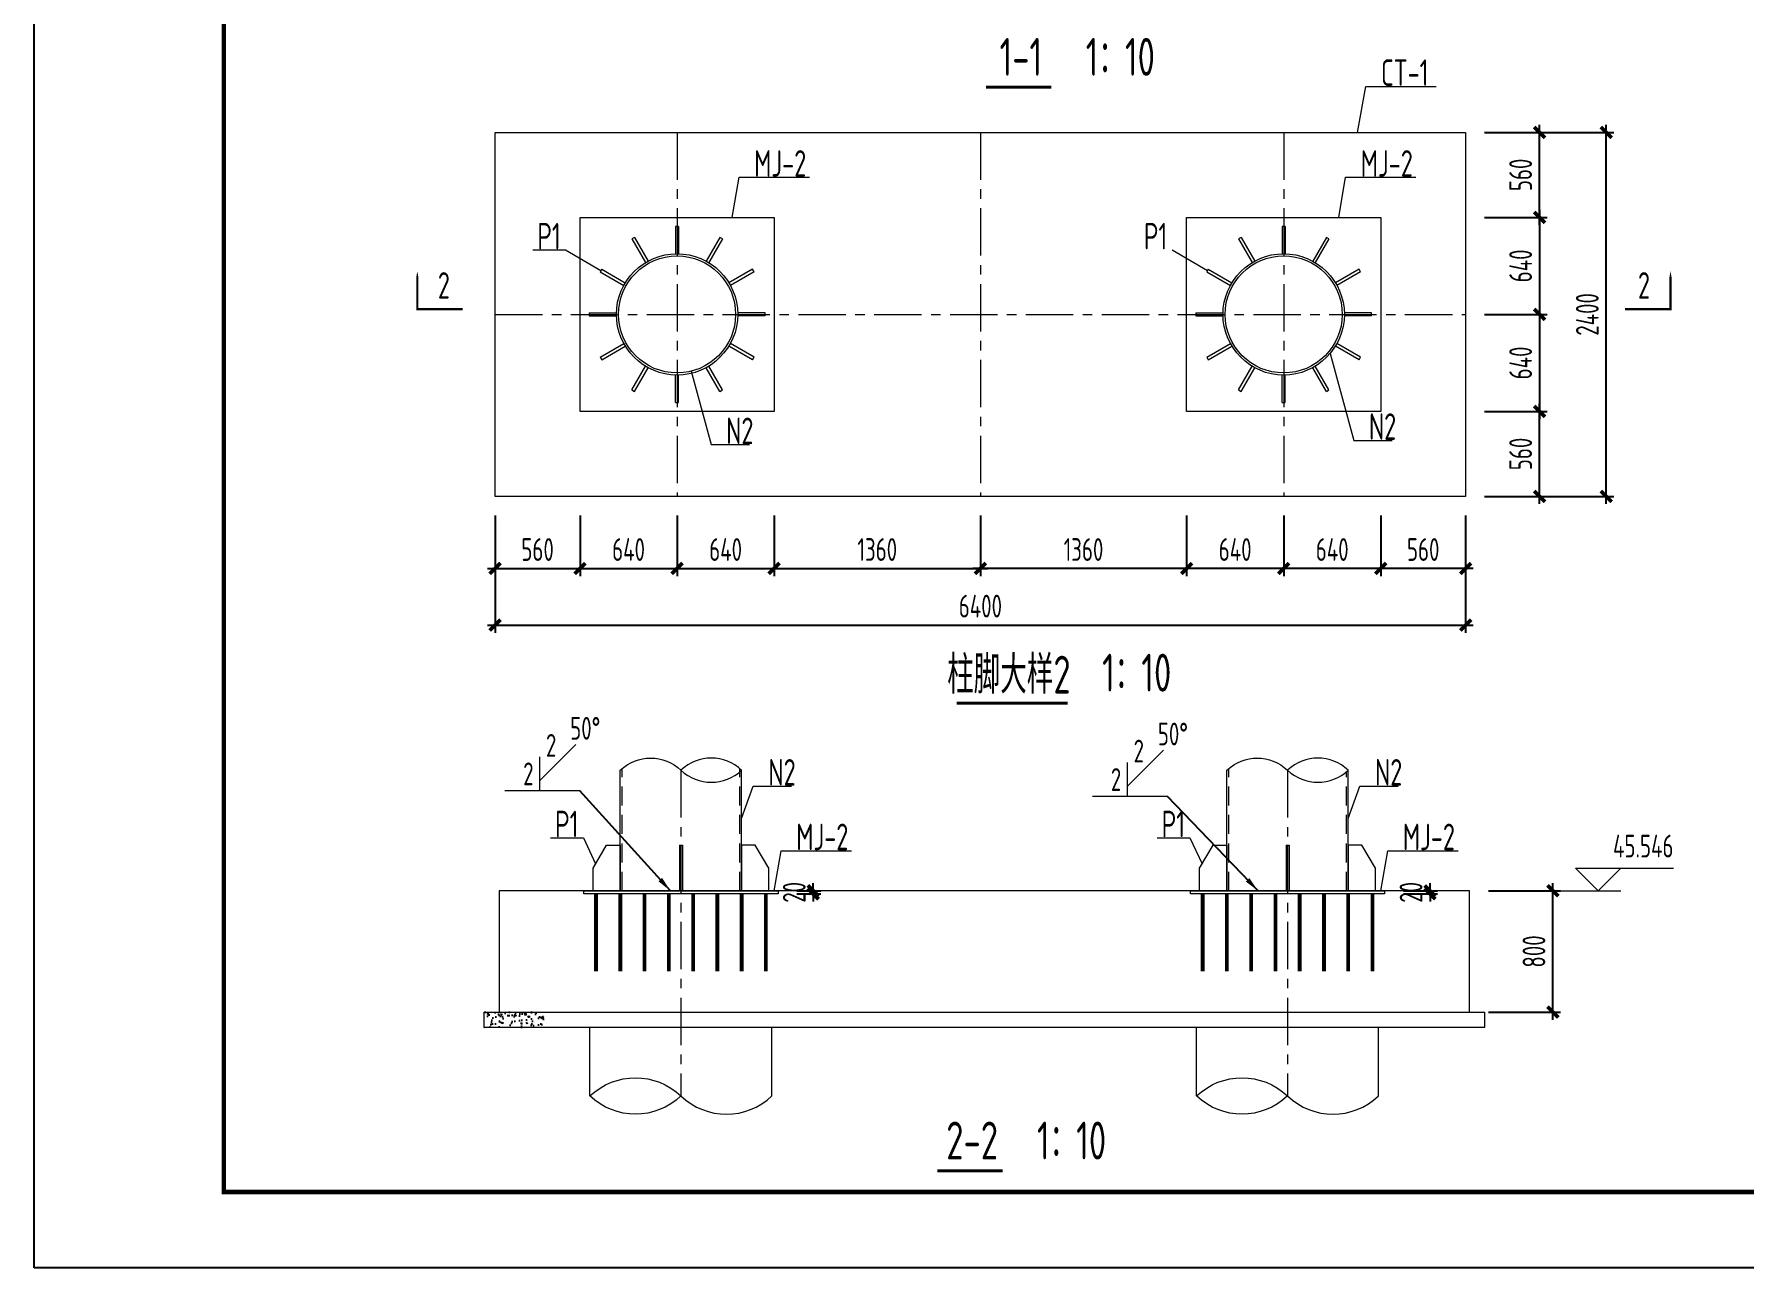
# Model space of a CAD drawing. Extents: x -2876908 to 633791, y -1383861 to 872234.
# Drawn here: x -316553 to -203816, y -631023 to -549686 of the extents above; entities that cross this region are included whole.
import ezdxf
from ezdxf.enums import TextEntityAlignment as Align

# ---------------------------------------------------------------- set-up
doc = ezdxf.new("R2010")
doc.units = 0
doc.header["$LTSCALE"] = 5
doc.header["$MEASUREMENT"] = 0
doc.linetypes.add('CENTER', pattern=[2, 1.25, -0.25, 0.25, -0.25])
doc.linetypes.add('DASHED', pattern=[0.75, 0.5, -0.25])
doc.layers.get('0').update_dxf_attribs({"linetype": 'CONTINUOUS', "lineweight": 25})
doc.layers.get('DEFPOINTS').update_dxf_attribs({"color": 35, "linetype": 'CONTINUOUS', "lineweight": 13})
for name, color, linetype, lineweight in [('1粗实线', 1, 'CONTINUOUS', 30), ('3中心线', 6, 'CENTER', 18), ('4虚线', 2, 'DASHED', 18), ('5标注', 3, 'CONTINUOUS', 15), ('6文本', 7, 'CONTINUOUS', 15), ('8轮廓线', 4, 'CONTINUOUS', 15), ('DIM', 3, 'CONTINUOUS', 0), ('HFZT', 5, 'CONTINUOUS', 15), ('STXT_HF', 7, 'CONTINUOUS', 0), ('THIN', 7, 'CONTINUOUS', 0)]:
    doc.layers.add(name, color=color, linetype=linetype, lineweight=lineweight)
for name, color, linetype in [('M_Dim', 3, 'CONTINUOUS'), ('基础-CT', 6, 'CONTINUOUS'), ('支架', 7, 'CONTINUOUS')]:
    doc.layers.add(name, color=color, linetype=linetype)
doc.styles.get("Standard").update_dxf_attribs({"font": '', "width": 0.7})
doc.styles.add('TSSD_Dimension', font='tssdeng.shx', dxfattribs={"width": 0.7, "bigfont": 'hztxt.shx'})
doc.styles.add('TSSD_Label', font='tssdeng.shx', dxfattribs={"width": 0.7, "bigfont": 'hztxt.shx'})
doc.styles.add('TSSD_NORM', font='tssdeng.shx', dxfattribs={"width": 0.7, "bigfont": 'hztxt.shx'})
doc.styles.get('Standard').set_extended_font_data('SimSun')
doc.dimstyles.new('TSSD_100_100', dxfattribs={"dimtxt": 300, "dimasz": 100, "dimexe": 100, "dimexo": 250, "dimgap": 100, "dimtad": 1, "dimdec": 0, "dimzin": 0, "dimdsep": 46, "dimtxsty": 'TSSD_Dimension', "dimblk": 'ARCHTICK', "dimblk1": 'ARCHTICK', "dimblk2": 'ARCHTICK', "dimcen": 0, "dimdle": 100, "dimclrt": 7, "dimadec": 0, "dimazin": 0, "dimtfac": 1, "dimtdec": 0, "dimtix": 1, "dimtmove": 2, "dimatfit": 3, "dimfxl": 1, "dimtolj": 1, "dimtzin": 0, "dimarcsym": 0})
doc.dimstyles.new('TSSD_LEADER_STYLE_200.0', dxfattribs={"dimtxt": 0.18, "dimasz": 200, "dimexe": 0.18, "dimexo": 0.0625, "dimgap": 0.09, "dimtad": 0, "dimtih": 1, "dimtoh": 1, "dimdec": 4, "dimzin": 0, "dimdsep": 46, "dimtxsty": 'Standard', "dimcen": 0.09, "dimadec": 0, "dimazin": 0, "dimtfac": 1, "dimtdec": 4, "dimtofl": 0, "dimtmove": 0, "dimatfit": 3, "dimfxl": 1, "dimtolj": 1, "dimtzin": 0, "dimarcsym": 0})

# ---------------------------------------------------------------- blocks, each defined once
blk = doc.blocks.new('施工设计图框')
at = {"color": 7, "linetype": 'Continuous'}
blk.add_lwpolyline([(-395.5, -13.5), (-395.5, 283.5), (24.5, 283.5), (24.5, -13.5), (-395.5, -13.5)], dxfattribs=at)
at = {"layer": '1粗实线', "color": 7, "linetype": 'Continuous', "const_width": 0.6}
blk.add_lwpolyline([(-370.5, -3.5), (-370.5, 273.5), (14.5, 273.5), (14.5, -3.5), (-370.5, -3.5)], dxfattribs=at)
at = {"layer": 'HFZT', "color": 2, "style": 'TSSD_NORM', "width": 0.7}
for tag, height, p in [('比例尺', 2.5, (7.25, 17.5)), ('图号', 2.5, (-20.49, 3.5)), ('日期', 2.5, (7.25, 3.5)), ('图名', 4, (-76.24, 0.75))]:
    blk.add_attdef(tag, text='', height=height, dxfattribs=at).set_placement(p, align=Align.MIDDLE)
blk = doc.blocks.new('_ArchTick')
at = {"color": 0, "linetype": 'ByBlock', "const_width": 0.5}
blk.add_lwpolyline([(-0.71, -0.71), (0.71, 0.71)], dxfattribs=at)
blk = doc.blocks.new('*D643')
at = {"layer": 'DEFPOINTS', "color": 0, "transparency": 16777216}
for p in [(-286158, -580162), (-280558, -580162), (-280558, -584914)]:
    blk.add_point(p, dxfattribs=at)
at = {"layer": 'DIM', "color": 0, "lineweight": -2, "transparency": 16777216}
for p, q in [((-286158, -581412), (-286158, -585414)), ((-280558, -581412), (-280558, -585414)), ((-286658, -584914), (-280058, -584914))]:
    blk.add_line(p, q, dxfattribs=at)
at = {"layer": 'DIM', "color": 0, "lineweight": -2, "transparency": 16777216, "xscale": 500, "yscale": 500, "zscale": 500, "rotation": 180}
blk.add_blockref('_ArchTick', (-286158, -584914), dxfattribs=at)
at = {"layer": 'DIM', "color": 0, "lineweight": -2, "transparency": 16777216, "xscale": 500, "yscale": 500, "zscale": 500}
blk.add_blockref('_ArchTick', (-280558, -584914), dxfattribs=at)
at = {"layer": 'DIM', "color": 7, "transparency": 16777216, "insert": (-283358, -583664), "char_height": 1500, "attachment_point": 5, "style": 'TSSD_Dimension'}
blk.add_mtext('\\A1;560', dxfattribs=at)
blk = doc.blocks.new('*D644')
at = {"layer": 'DEFPOINTS', "color": 0, "transparency": 16777216}
for p in [(-267758, -580162), (-254158, -580162), (-254158, -584914)]:
    blk.add_point(p, dxfattribs=at)
at = {"layer": 'DIM', "color": 0, "lineweight": -2, "transparency": 16777216}
for p, q in [((-267758, -581412), (-267758, -585414)), ((-254158, -581412), (-254158, -585414)), ((-268258, -584914), (-253658, -584914))]:
    blk.add_line(p, q, dxfattribs=at)
at = {"layer": 'DIM', "color": 0, "lineweight": -2, "transparency": 16777216, "xscale": 500, "yscale": 500, "zscale": 500, "rotation": 180}
blk.add_blockref('_ArchTick', (-267758, -584914), dxfattribs=at)
at = {"layer": 'DIM', "color": 0, "lineweight": -2, "transparency": 16777216, "xscale": 500, "yscale": 500, "zscale": 500}
blk.add_blockref('_ArchTick', (-254158, -584914), dxfattribs=at)
at = {"layer": 'DIM', "color": 7, "transparency": 16777216, "insert": (-260958, -583664), "char_height": 1500, "attachment_point": 5, "style": 'TSSD_Dimension'}
blk.add_mtext('\\A1;1360', dxfattribs=at)
blk = doc.blocks.new('*D645')
at = {"layer": 'DEFPOINTS', "color": 0, "transparency": 16777216}
for p in [(-222158, -574562), (-217283, -574562), (-222158, -580162)]:
    blk.add_point(p, dxfattribs=at)
at = {"layer": 'DIM', "color": 0, "lineweight": -2, "transparency": 16777216}
for p, q in [((-220908, -574562), (-216783, -574562)), ((-217283, -580662), (-217283, -574062)), ((-220908, -580162), (-216783, -580162))]:
    blk.add_line(p, q, dxfattribs=at)
at = {"layer": 'DIM', "color": 0, "lineweight": -2, "transparency": 16777216, "xscale": 500, "yscale": 500, "zscale": 500}
for p, rotation in [((-217283, -574562), 90), ((-217283, -580162), 270)]:
    blk.add_blockref('_ArchTick', p, dxfattribs=dict(at, rotation=rotation))
at = {"layer": 'DIM', "color": 7, "transparency": 16777216, "insert": (-218533, -577362), "char_height": 1500, "attachment_point": 5, "rotation": 90, "style": 'TSSD_Dimension'}
blk.add_mtext('\\A1;560', dxfattribs=at)
blk = doc.blocks.new('*D646')
at = {"layer": 'DEFPOINTS', "color": 0, "transparency": 16777216}
for p in [(-222158, -556162), (-217283, -556162), (-222158, -561762)]:
    blk.add_point(p, dxfattribs=at)
at = {"layer": 'DIM', "color": 0, "lineweight": -2, "transparency": 16777216}
for p, q in [((-217283, -562262), (-217283, -555662)), ((-220908, -556162), (-216783, -556162)), ((-220908, -561762), (-216783, -561762))]:
    blk.add_line(p, q, dxfattribs=at)
at = {"layer": 'DIM', "color": 0, "lineweight": -2, "transparency": 16777216, "xscale": 500, "yscale": 500, "zscale": 500}
for p, rotation in [((-217283, -556162), 90), ((-217283, -561762), 270)]:
    blk.add_blockref('_ArchTick', p, dxfattribs=dict(at, rotation=rotation))
at = {"layer": 'DIM', "color": 7, "transparency": 16777216, "insert": (-218533, -558962), "char_height": 1500, "attachment_point": 5, "rotation": 90, "style": 'TSSD_Dimension'}
blk.add_mtext('\\A1;560', dxfattribs=at)
blk = doc.blocks.new('*D647')
at = {"layer": 'DEFPOINTS', "color": 0, "transparency": 16777216}
for p in [(-222158, -556162), (-212884, -556162), (-222158, -580162)]:
    blk.add_point(p, dxfattribs=at)
at = {"layer": 'DIM', "color": 0, "lineweight": -2, "transparency": 16777216}
for p, q in [((-212884, -580662), (-212884, -555662)), ((-220908, -556162), (-212384, -556162)), ((-220908, -580162), (-212384, -580162))]:
    blk.add_line(p, q, dxfattribs=at)
at = {"layer": 'DIM', "color": 0, "lineweight": -2, "transparency": 16777216, "xscale": 500, "yscale": 500, "zscale": 500}
for p, rotation in [((-212884, -556162), 90), ((-212884, -580162), 270)]:
    blk.add_blockref('_ArchTick', p, dxfattribs=dict(at, rotation=rotation))
at = {"layer": 'DIM', "color": 7, "transparency": 16777216, "insert": (-214134, -568162), "char_height": 1500, "attachment_point": 5, "rotation": 90, "style": 'TSSD_Dimension'}
blk.add_mtext('\\A1;2400', dxfattribs=at)
blk = doc.blocks.new('*D648')
at = {"layer": 'DEFPOINTS', "color": 0, "transparency": 16777216}
for p in [(-286158, -580162), (-222158, -580162), (-222158, -588646)]:
    blk.add_point(p, dxfattribs=at)
at = {"layer": 'DIM', "color": 0, "lineweight": -2, "transparency": 16777216}
for p, q in [((-286158, -581412), (-286158, -589146)), ((-222158, -581412), (-222158, -589146)), ((-286658, -588646), (-221658, -588646))]:
    blk.add_line(p, q, dxfattribs=at)
at = {"layer": 'DIM', "color": 0, "lineweight": -2, "transparency": 16777216, "xscale": 500, "yscale": 500, "zscale": 500, "rotation": 180}
blk.add_blockref('_ArchTick', (-286158, -588646), dxfattribs=at)
at = {"layer": 'DIM', "color": 0, "lineweight": -2, "transparency": 16777216, "xscale": 500, "yscale": 500, "zscale": 500}
blk.add_blockref('_ArchTick', (-222158, -588646), dxfattribs=at)
at = {"layer": 'DIM', "color": 7, "transparency": 16777216, "insert": (-254158, -587396), "char_height": 1500, "attachment_point": 5, "style": 'TSSD_Dimension'}
blk.add_mtext('\\A1;6400', dxfattribs=at)
blk = doc.blocks.new('*D649')
at = {"layer": 'DEFPOINTS', "color": 0, "transparency": 16777216}
for p in [(-280558, -580162), (-274158, -580162), (-274158, -584914)]:
    blk.add_point(p, dxfattribs=at)
at = {"layer": 'DIM', "color": 0, "lineweight": -2, "transparency": 16777216}
for p, q in [((-280558, -581412), (-280558, -585414)), ((-274158, -581412), (-274158, -585414)), ((-281058, -584914), (-273658, -584914))]:
    blk.add_line(p, q, dxfattribs=at)
at = {"layer": 'DIM', "color": 0, "lineweight": -2, "transparency": 16777216, "xscale": 500, "yscale": 500, "zscale": 500, "rotation": 180}
blk.add_blockref('_ArchTick', (-280558, -584914), dxfattribs=at)
at = {"layer": 'DIM', "color": 0, "lineweight": -2, "transparency": 16777216, "xscale": 500, "yscale": 500, "zscale": 500}
blk.add_blockref('_ArchTick', (-274158, -584914), dxfattribs=at)
at = {"layer": 'DIM', "color": 7, "transparency": 16777216, "insert": (-277358, -583664), "char_height": 1500, "attachment_point": 5, "style": 'TSSD_Dimension'}
blk.add_mtext('\\A1;640', dxfattribs=at)
blk = doc.blocks.new('*D650')
at = {"layer": 'DEFPOINTS', "color": 0, "transparency": 16777216}
for p in [(-274158, -580162), (-267758, -580162), (-267758, -584914)]:
    blk.add_point(p, dxfattribs=at)
at = {"layer": 'DIM', "color": 0, "lineweight": -2, "transparency": 16777216}
for p, q in [((-274158, -581412), (-274158, -585414)), ((-267758, -581412), (-267758, -585414)), ((-274658, -584914), (-267258, -584914))]:
    blk.add_line(p, q, dxfattribs=at)
at = {"layer": 'DIM', "color": 0, "lineweight": -2, "transparency": 16777216, "xscale": 500, "yscale": 500, "zscale": 500, "rotation": 180}
blk.add_blockref('_ArchTick', (-274158, -584914), dxfattribs=at)
at = {"layer": 'DIM', "color": 0, "lineweight": -2, "transparency": 16777216, "xscale": 500, "yscale": 500, "zscale": 500}
blk.add_blockref('_ArchTick', (-267758, -584914), dxfattribs=at)
at = {"layer": 'DIM', "color": 7, "transparency": 16777216, "insert": (-270958, -583664), "char_height": 1500, "attachment_point": 5, "style": 'TSSD_Dimension'}
blk.add_mtext('\\A1;640', dxfattribs=at)
blk = doc.blocks.new('*D651')
at = {"layer": 'DEFPOINTS', "color": 0, "transparency": 16777216}
for p in [(-222158, -561762), (-222158, -568162), (-217283, -568162)]:
    blk.add_point(p, dxfattribs=at)
at = {"layer": 'DIM', "color": 0, "lineweight": -2, "transparency": 16777216}
for p, q in [((-217283, -561262), (-217283, -568662)), ((-220908, -561762), (-216783, -561762)), ((-220908, -568162), (-216783, -568162))]:
    blk.add_line(p, q, dxfattribs=at)
at = {"layer": 'DIM', "color": 0, "lineweight": -2, "transparency": 16777216, "xscale": 500, "yscale": 500, "zscale": 500}
for p, rotation in [((-217283, -561762), 90), ((-217283, -568162), 270)]:
    blk.add_blockref('_ArchTick', p, dxfattribs=dict(at, rotation=rotation))
at = {"layer": 'DIM', "color": 7, "transparency": 16777216, "insert": (-218533, -564962), "char_height": 1500, "attachment_point": 5, "rotation": 90, "style": 'TSSD_Dimension'}
blk.add_mtext('\\A1;640', dxfattribs=at)
blk = doc.blocks.new('*D652')
at = {"layer": 'DEFPOINTS', "color": 0, "transparency": 16777216}
for p in [(-222158, -568162), (-222158, -574562), (-217283, -574562)]:
    blk.add_point(p, dxfattribs=at)
at = {"layer": 'DIM', "color": 0, "lineweight": -2, "transparency": 16777216}
for p, q in [((-220908, -568162), (-216783, -568162)), ((-217283, -567662), (-217283, -575062)), ((-220908, -574562), (-216783, -574562))]:
    blk.add_line(p, q, dxfattribs=at)
at = {"layer": 'DIM', "color": 0, "lineweight": -2, "transparency": 16777216, "xscale": 500, "yscale": 500, "zscale": 500}
for p, rotation in [((-217283, -568162), 90), ((-217283, -574562), 270)]:
    blk.add_blockref('_ArchTick', p, dxfattribs=dict(at, rotation=rotation))
at = {"layer": 'DIM', "color": 7, "transparency": 16777216, "insert": (-218533, -571362), "char_height": 1500, "attachment_point": 5, "rotation": 90, "style": 'TSSD_Dimension'}
blk.add_mtext('\\A1;640', dxfattribs=at)
blk = doc.blocks.new('*D673')
at = {"layer": 'DEFPOINTS', "color": 0, "transparency": 16777216}
for p in [(-221902, -606167), (-216403, -606167), (-221902, -614167)]:
    blk.add_point(p, dxfattribs=at)
at = {"layer": 'DIM', "color": 0, "lineweight": -2, "transparency": 16777216}
for p, q in [((-220652, -606167), (-215903, -606167)), ((-216403, -614667), (-216403, -605667)), ((-220652, -614167), (-215903, -614167))]:
    blk.add_line(p, q, dxfattribs=at)
at = {"layer": 'DIM', "color": 0, "lineweight": -2, "transparency": 16777216, "xscale": 500, "yscale": 500, "zscale": 500}
for p, rotation in [((-216403, -606167), 90), ((-216403, -614167), 270)]:
    blk.add_blockref('_ArchTick', p, dxfattribs=dict(at, rotation=rotation))
at = {"layer": 'DIM', "color": 7, "transparency": 16777216, "insert": (-217653, -610167), "char_height": 1500, "attachment_point": 5, "rotation": 90, "style": 'TSSD_Dimension'}
blk.add_mtext('\\A1;800', dxfattribs=at)
blk = doc.blocks.new('*D674')
at = {"layer": 'DEFPOINTS', "color": 0, "transparency": 16777216}
for p in [(-227758, -580162), (-222158, -580162), (-227758, -584914)]:
    blk.add_point(p, dxfattribs=at)
at = {"layer": 'DIM', "color": 0, "lineweight": -2, "transparency": 16777216}
for p, q in [((-227758, -581412), (-227758, -585414)), ((-222158, -581412), (-222158, -585414)), ((-221658, -584914), (-228258, -584914))]:
    blk.add_line(p, q, dxfattribs=at)
at = {"layer": 'DIM', "color": 0, "lineweight": -2, "transparency": 16777216, "xscale": 500, "yscale": 500, "zscale": 500, "rotation": 180}
blk.add_blockref('_ArchTick', (-227758, -584914), dxfattribs=at)
at = {"layer": 'DIM', "color": 0, "lineweight": -2, "transparency": 16777216, "xscale": 500, "yscale": 500, "zscale": 500}
blk.add_blockref('_ArchTick', (-222158, -584914), dxfattribs=at)
at = {"layer": 'DIM', "color": 7, "transparency": 16777216, "insert": (-224958, -583664), "char_height": 1500, "attachment_point": 5, "style": 'TSSD_Dimension'}
blk.add_mtext('\\A1;560', dxfattribs=at)
blk = doc.blocks.new('*D675')
at = {"layer": 'DEFPOINTS', "color": 0, "transparency": 16777216}
for p in [(-254158, -580162), (-240558, -580162), (-254158, -584914)]:
    blk.add_point(p, dxfattribs=at)
at = {"layer": 'DIM', "color": 0, "lineweight": -2, "transparency": 16777216}
for p, q in [((-254158, -581412), (-254158, -585414)), ((-240558, -581412), (-240558, -585414)), ((-240058, -584914), (-254658, -584914))]:
    blk.add_line(p, q, dxfattribs=at)
at = {"layer": 'DIM', "color": 0, "lineweight": -2, "transparency": 16777216, "xscale": 500, "yscale": 500, "zscale": 500, "rotation": 180}
blk.add_blockref('_ArchTick', (-254158, -584914), dxfattribs=at)
at = {"layer": 'DIM', "color": 0, "lineweight": -2, "transparency": 16777216, "xscale": 500, "yscale": 500, "zscale": 500}
blk.add_blockref('_ArchTick', (-240558, -584914), dxfattribs=at)
at = {"layer": 'DIM', "color": 7, "transparency": 16777216, "insert": (-247358, -583664), "char_height": 1500, "attachment_point": 5, "style": 'TSSD_Dimension'}
blk.add_mtext('\\A1;1360', dxfattribs=at)
blk = doc.blocks.new('*D676')
at = {"layer": 'DEFPOINTS', "color": 0, "transparency": 16777216}
for p in [(-234158, -580162), (-227758, -580162), (-234158, -584914)]:
    blk.add_point(p, dxfattribs=at)
at = {"layer": 'DIM', "color": 0, "lineweight": -2, "transparency": 16777216}
for p, q in [((-234158, -581412), (-234158, -585414)), ((-227758, -581412), (-227758, -585414)), ((-227258, -584914), (-234658, -584914))]:
    blk.add_line(p, q, dxfattribs=at)
at = {"layer": 'DIM', "color": 0, "lineweight": -2, "transparency": 16777216, "xscale": 500, "yscale": 500, "zscale": 500, "rotation": 180}
blk.add_blockref('_ArchTick', (-234158, -584914), dxfattribs=at)
at = {"layer": 'DIM', "color": 0, "lineweight": -2, "transparency": 16777216, "xscale": 500, "yscale": 500, "zscale": 500}
blk.add_blockref('_ArchTick', (-227758, -584914), dxfattribs=at)
at = {"layer": 'DIM', "color": 7, "transparency": 16777216, "insert": (-230958, -583664), "char_height": 1500, "attachment_point": 5, "style": 'TSSD_Dimension'}
blk.add_mtext('\\A1;640', dxfattribs=at)
blk = doc.blocks.new('*D677')
at = {"layer": 'DEFPOINTS', "color": 0, "transparency": 16777216}
for p in [(-240558, -580162), (-234158, -580162), (-240558, -584914)]:
    blk.add_point(p, dxfattribs=at)
at = {"layer": 'DIM', "color": 0, "lineweight": -2, "transparency": 16777216}
for p, q in [((-240558, -581412), (-240558, -585414)), ((-234158, -581412), (-234158, -585414)), ((-233658, -584914), (-241058, -584914))]:
    blk.add_line(p, q, dxfattribs=at)
at = {"layer": 'DIM', "color": 0, "lineweight": -2, "transparency": 16777216, "xscale": 500, "yscale": 500, "zscale": 500, "rotation": 180}
blk.add_blockref('_ArchTick', (-240558, -584914), dxfattribs=at)
at = {"layer": 'DIM', "color": 0, "lineweight": -2, "transparency": 16777216, "xscale": 500, "yscale": 500, "zscale": 500}
blk.add_blockref('_ArchTick', (-234158, -584914), dxfattribs=at)
at = {"layer": 'DIM', "color": 7, "transparency": 16777216, "insert": (-237358, -583664), "char_height": 1500, "attachment_point": 5, "style": 'TSSD_Dimension'}
blk.add_mtext('\\A1;640', dxfattribs=at)
blk = doc.blocks.new('*D678')
at = {"layer": 'DEFPOINTS', "color": 0, "transparency": 16777216}
for p in [(-267502, -606167), (-267502, -606367), (-265184, -606167)]:
    blk.add_point(p, dxfattribs=at)
at = {"layer": 'DIM', "color": 0, "lineweight": -2, "transparency": 16777216}
for p, q in [((-266252, -606167), (-264684, -606167)), ((-266252, -606367), (-264684, -606367)), ((-265184, -606167), (-265184, -605667)), ((-265184, -606367), (-265184, -606167)), ((-265184, -606367), (-265184, -606867))]:
    blk.add_line(p, q, dxfattribs=at)
at = {"layer": 'DIM', "color": 0, "lineweight": -2, "transparency": 16777216, "xscale": 500, "yscale": 500, "zscale": 500}
for p, rotation in [((-265184, -606167), 270), ((-265184, -606367), 90)]:
    blk.add_blockref('_ArchTick', p, dxfattribs=dict(at, rotation=rotation))
at = {"layer": 'DIM', "color": 7, "transparency": 16777216, "insert": (-266434, -606267), "char_height": 1500, "attachment_point": 5, "rotation": 90, "style": 'TSSD_Dimension'}
blk.add_mtext('\\A1;20', dxfattribs=at)
blk = doc.blocks.new('*D679')
at = {"layer": 'DEFPOINTS', "color": 0, "transparency": 16777216}
for p in [(-227502, -606167), (-227502, -606367), (-224507, -606167)]:
    blk.add_point(p, dxfattribs=at)
at = {"layer": 'DIM', "color": 0, "lineweight": -2, "transparency": 16777216}
for p, q in [((-226252, -606167), (-224007, -606167)), ((-226252, -606367), (-224007, -606367)), ((-224507, -606167), (-224507, -605667)), ((-224507, -606367), (-224507, -606167)), ((-224507, -606367), (-224507, -606867))]:
    blk.add_line(p, q, dxfattribs=at)
at = {"layer": 'DIM', "color": 0, "lineweight": -2, "transparency": 16777216, "xscale": 500, "yscale": 500, "zscale": 500}
for p, rotation in [((-224507, -606167), 270), ((-224507, -606367), 90)]:
    blk.add_blockref('_ArchTick', p, dxfattribs=dict(at, rotation=rotation))
at = {"layer": 'DIM', "color": 7, "transparency": 16777216, "insert": (-225757, -606267), "char_height": 1500, "attachment_point": 5, "rotation": 90, "style": 'TSSD_Dimension'}
blk.add_mtext('\\A1;20', dxfattribs=at)
blk = doc.blocks.new('_WELD008')
at = {"color": 0, "linetype": 'ByBlock'}
for p, q in [((0, 0.3), (1.061, 1.361)), ((0, 0), (0, 1))]:
    blk.add_line(p, q, dxfattribs=at)
for tag, p in [('C', (1.286, 1.416)), ('B', (0.288, 0.856)), ('A', (-0.303, -0.009))]:
    blk.add_attdef(tag, text='', height=0.8, dxfattribs=at).set_placement(p, align=Align.CENTER)

msp = doc.modelspace()

# ---------------------------------------------------------------- hatches: boundary and pattern name
at = {"layer": '基础-CT', "ltscale": 10}
h = msp.add_hatch(dxfattribs=at)
h.set_pattern_fill('CONCRETE', color=4, scale=125)
h.set_pattern_definition([(50, (-27462220.1, -2553047.3), (896.575228, -78.440169), [93.75, -1031.25]), (355, (-27462220.1, -2553047.3), (-173.439167, 940.240167), [75, -825]), (100.4514, (-27462145.4, -2553053.8), (723.136727, 861.799428), [79.675238, -876.42764]), (46.1842, (-27462220.1, -2552797.3), (1334.05131, -206.89877), [140.625, -1546.875]), (96.6356, (-27462108.9, -2552814.5), (1168.32838, 1217.64734), [119.51286, -1314.64125]), (351.1842, (-27462220.1, -2552797.3), (1168.32743, 1217.64825), [112.5, -1237.5]), (21, (-27462095.1, -2552859.8), (746.133815, -503.273613), [93.75, -1031.25]), (326, (-27462095.1, -2552859.8), (304.144165, 906.437556), [75, -825]), (71.4514, (-27462032.9, -2552901.7), (1050.278286, 403.16312), [79.675238, -876.42764]), (37.5, (-27462220.07, -2553047.3), (15.199819, 416.1173173), [0, -815, 0, -837.5, 0, -828.125]), (7.5, (-27462220.07, -2553047.3), (328.836922, 493.01464), [0, -477.5, 0, -796.25, 0, -315.625]), (327.5, (-27462498.82, -2553047.3), (667.2780452, -28.1935897), [0, -312.5, 0, -975, 0, -1293.75]), (317.5, (-27462623.8, -2553047.3), (728.982712, 125.131228), [0, -406.25, 0, -647.5, 0, -918.75])])
h.paths.add_polyline_path([(-285901.814, -614167.344), (-286901.814, -614167.344), (-286901.814, -615167.344), (-282901.814, -615167.344), (-282901.814, -614167.344)])

# ---------------------------------------------------------------- linework, layer by layer
at = {"layer": '3中心线', "ltscale": 500}
for p, q in [((-274158.261, -556161.512), (-274158.261, -580161.512)), ((-254158.261, -556161.512), (-254158.261, -580161.512)), ((-234158.261, -556161.512), (-234158.261, -580161.512)), ((-286158.261, -568161.512), (-222158.261, -568161.512)), ((-273901.814, -598213.256), (-273901.814, -619694.239)), ((-233901.814, -598213.256), (-233901.814, -619694.239))]:
    msp.add_line(p, q, dxfattribs=at)
at = {"layer": '4虚线', "ltscale": 500}
for p, q in [((-277781.814, -606167.344), (-277781.814, -598105.18)), ((-270021.814, -606167.344), (-270021.814, -598105.18)), ((-237781.814, -606167.344), (-237781.814, -598105.18)), ((-230021.814, -606167.344), (-230021.814, -598321.332))]:
    msp.add_line(p, q, dxfattribs=at)
at = {"layer": '5标注'}
for p, q in [((-229299.245, -556161.512), (-228739.913, -553126.659)), ((-228739.913, -553126.659), (-224101.196, -553126.659)), ((-270531.667, -561761.512), (-270074.394, -559113.913)), ((-270074.394, -559113.913), (-265435.676, -559113.913)), ((-230531.667, -561761.512), (-230074.394, -559113.913)), ((-230074.394, -559113.913), (-225435.676, -559113.913)), ((-283679.124, -563910.63), (-281509.123, -563910.63)), ((-281509.123, -563910.63), (-279181.208, -565261.512)), ((-241509.123, -563910.63), (-239181.208, -565261.512)), ((-231091.759, -570729.89), (-229532.038, -576466.356)), ((-273233.382, -571909.071), (-271917.9, -576747.256)), ((-271917.9, -576747.256), (-269391.87, -576747.256)), ((-229532.038, -576466.356), (-227006.008, -576466.356)), ((-269901.814, -601404.259), (-269132.639, -599263.571)), ((-269132.639, -599263.571), (-266606.609, -599263.571)), ((-229901.814, -601404.259), (-229132.639, -599263.571)), ((-229132.639, -599263.571), (-226606.609, -599263.571)), ((-282506.168, -602670.226), (-280336.167, -602670.226)), ((-280336.167, -602670.226), (-279531.117, -604380.766)), ((-242506.168, -602670.226), (-240336.167, -602670.226)), ((-240336.167, -602670.226), (-239531.117, -604380.766)), ((-277903.064, -603167.344), (-277903.064, -606167.344)), ((-267755.852, -606167.344), (-267298.579, -603519.744)), ((-267298.579, -603519.744), (-262659.861, -603519.744)), ((-237903.064, -603167.344), (-237903.064, -606167.344)), ((-227755.852, -606167.344), (-227298.579, -603519.744)), ((-227298.579, -603519.744), (-222659.861, -603519.744))]:
    msp.add_line(p, q, dxfattribs=at)
at = {"layer": '5标注', "flags": 128}
for points in [[(-288287.547, -567817.4, 150, 150, 0), (-291287.547, -567817.4, 150, 150, 0), (-291287.547, -566317.4, 350, 0, 0), (-291287.547, -565317.4, 0, 0, 0)], [(-211650.38, -567817.4, 150, 150, 0), (-208650.38, -567817.4, 150, 150, 0), (-208650.38, -566317.4, 350, 0, 0), (-208650.38, -565317.4, 0, 0, 0)]]:
    msp.add_lwpolyline(points, format="xyseb", dxfattribs=at)
at = {"layer": '5标注'}
msp.add_lwpolyline([(-240301.814, -606167.344), (-227501.814, -606167.344), (-227501.814, -606367.344), (-240301.814, -606367.344)], close=True, dxfattribs=at)
at = {"layer": '8轮廓线'}
for p, q in [((-274258.261, -562361.512), (-274258.261, -564162.762)), ((-274058.261, -562361.512), (-274258.261, -562361.512)), ((-274058.261, -562361.512), (-274058.261, -564162.762)), ((-234258.261, -562361.512), (-234258.261, -564162.762)), ((-234058.261, -562361.512), (-234258.261, -562361.512)), ((-234058.261, -562361.512), (-234058.261, -564162.762)), ((-276971.658, -563088.565), (-277144.863, -563188.565)), ((-277144.863, -563188.565), (-276244.238, -564748.493)), ((-276971.658, -563088.565), (-276071.033, -564648.493)), ((-271344.863, -563088.565), (-272245.488, -564648.493)), ((-271171.658, -563188.565), (-272072.283, -564748.493)), ((-271171.658, -563188.565), (-271344.863, -563088.565)), ((-236971.658, -563088.565), (-237144.863, -563188.565)), ((-237144.863, -563188.565), (-236244.238, -564748.493)), ((-236971.658, -563088.565), (-236071.033, -564648.493)), ((-231344.863, -563088.565), (-232245.488, -564648.493)), ((-231171.658, -563188.565), (-232072.283, -564748.493)), ((-231171.658, -563188.565), (-231344.863, -563088.565)), ((-279131.208, -565174.91), (-279231.208, -565348.115)), ((-279231.208, -565348.115), (-277671.28, -566248.74)), ((-279131.208, -565174.91), (-277571.28, -566075.535)), ((-269185.313, -565174.91), (-270745.242, -566075.535)), ((-269085.313, -565348.115), (-270645.242, -566248.74)), ((-269085.313, -565348.115), (-269185.313, -565174.91)), ((-239131.208, -565174.91), (-239231.208, -565348.115)), ((-239231.208, -565348.115), (-237671.28, -566248.74)), ((-239131.208, -565174.91), (-237571.28, -566075.535)), ((-229185.313, -565174.91), (-230745.242, -566075.535)), ((-229085.313, -565348.115), (-230645.242, -566248.74)), ((-229085.313, -565348.115), (-229185.313, -565174.91)), ((-279958.261, -568061.512), (-278157.011, -568061.512)), ((-279958.261, -568061.512), (-279958.261, -568261.512)), ((-268358.261, -568061.512), (-270159.511, -568061.512)), ((-268358.261, -568261.512), (-268358.261, -568061.512)), ((-239958.261, -568061.512), (-238157.011, -568061.512)), ((-239958.261, -568061.512), (-239958.261, -568261.512)), ((-228358.261, -568061.512), (-230159.511, -568061.512)), ((-228358.261, -568261.512), (-228358.261, -568061.512)), ((-279958.261, -568261.512), (-278157.011, -568261.512)), ((-268358.261, -568261.512), (-270159.511, -568261.512)), ((-239958.261, -568261.512), (-238157.011, -568261.512)), ((-228358.261, -568261.512), (-230159.511, -568261.512)), ((-279231.208, -570974.91), (-277671.28, -570074.285)), ((-279131.208, -571148.115), (-277571.28, -570247.49)), ((-269185.313, -571148.115), (-270745.242, -570247.49)), ((-269085.313, -570974.91), (-270645.242, -570074.285)), ((-239231.208, -570974.91), (-237671.28, -570074.285)), ((-239131.208, -571148.115), (-237571.28, -570247.49)), ((-229185.313, -571148.115), (-230745.242, -570247.49)), ((-229085.313, -570974.91), (-230645.242, -570074.285)), ((-279231.208, -570974.91), (-279131.208, -571148.115)), ((-269185.313, -571148.115), (-269085.313, -570974.91)), ((-239231.208, -570974.91), (-239131.208, -571148.115)), ((-229185.313, -571148.115), (-229085.313, -570974.91)), ((-277144.863, -573134.46), (-276244.238, -571574.531)), ((-276971.658, -573234.46), (-276071.033, -571674.531)), ((-274258.261, -573961.512), (-274258.261, -572160.262)), ((-274058.261, -573961.512), (-274058.261, -572160.262)), ((-271344.863, -573234.46), (-272245.488, -571674.531)), ((-271171.658, -573134.46), (-272072.283, -571574.531)), ((-237144.863, -573134.46), (-236244.238, -571574.531)), ((-236971.658, -573234.46), (-236071.033, -571674.531)), ((-234258.261, -573961.512), (-234258.261, -572160.262)), ((-234058.261, -573961.512), (-234058.261, -572160.262)), ((-231344.863, -573234.46), (-232245.488, -571674.531)), ((-231171.658, -573134.46), (-232072.283, -571574.531)), ((-277144.863, -573134.46), (-276971.658, -573234.46)), ((-271344.863, -573234.46), (-271171.658, -573134.46)), ((-237144.863, -573134.46), (-236971.658, -573234.46)), ((-231344.863, -573234.46), (-231171.658, -573134.46)), ((-274258.261, -573961.512), (-274058.261, -573961.512)), ((-234258.261, -573961.512), (-234058.261, -573961.512)), ((-277901.814, -606167.344), (-277901.814, -598213.256)), ((-269901.814, -606167.344), (-269901.814, -598213.256)), ((-237901.814, -606167.344), (-237901.814, -598213.256)), ((-229901.814, -606167.344), (-229901.814, -598213.256)), ((-279703.064, -604667.344), (-278803.064, -603167.344)), ((-278803.064, -603167.344), (-277903.064, -603167.344)), ((-274001.814, -603167.344), (-274001.814, -606167.344)), ((-274001.814, -603167.344), (-273801.814, -603167.344)), ((-273801.814, -603167.344), (-273801.814, -606167.344)), ((-269000.564, -603167.344), (-269900.564, -603167.344)), ((-269900.564, -603167.344), (-269900.564, -606167.344)), ((-268100.564, -604667.344), (-269000.564, -603167.344)), ((-239703.064, -604667.344), (-238803.064, -603167.344)), ((-238803.064, -603167.344), (-237903.064, -603167.344)), ((-234001.814, -603167.344), (-234001.814, -606167.344)), ((-234001.814, -603167.344), (-233801.814, -603167.344)), ((-233801.814, -603167.344), (-233801.814, -606167.344)), ((-229000.564, -603167.344), (-229900.564, -603167.344)), ((-229900.564, -603167.344), (-229900.564, -606167.344)), ((-228100.564, -604667.344), (-229000.564, -603167.344)), ((-279703.064, -606167.344), (-279703.064, -604667.344)), ((-268100.564, -606167.344), (-268100.564, -604667.344)), ((-239703.064, -606167.344), (-239703.064, -604667.344)), ((-228100.564, -606167.344), (-228100.564, -604667.344)), ((-221901.814, -606167.344), (-285901.814, -606167.344)), ((-285901.814, -606167.344), (-285901.814, -614167.344)), ((-279703.064, -606167.344), (-277901.814, -606167.344)), ((-277901.814, -606167.344), (-269901.814, -606167.344)), ((-268100.564, -606167.344), (-269901.814, -606167.344)), ((-239703.064, -606167.344), (-237901.814, -606167.344)), ((-228100.564, -606167.344), (-229901.814, -606167.344)), ((-221901.814, -614167.344), (-221901.814, -606167.344)), ((-286901.814, -614167.344), (-220901.814, -614167.344)), ((-286901.814, -614167.344), (-286901.814, -615167.344)), ((-220901.814, -615167.344), (-220901.814, -614167.344)), ((-286901.814, -615167.344), (-220901.814, -615167.344)), ((-279901.814, -619694.239), (-279901.814, -615167.344)), ((-267901.814, -619694.239), (-267901.814, -615167.344)), ((-239901.814, -619694.239), (-239901.814, -615167.344)), ((-227901.814, -619694.239), (-227901.814, -615167.344))]:
    msp.add_line(p, q, dxfattribs=at)
for points in [[(-286158.261, -580161.512), (-286158.261, -556161.512), (-222158.261, -556161.512), (-222158.261, -580161.512)], [(-280558.261, -561761.512), (-267758.261, -561761.512), (-267758.261, -574561.512), (-280558.261, -574561.512)], [(-240558.261, -561761.512), (-227758.261, -561761.512), (-227758.261, -574561.512), (-240558.261, -574561.512)], [(-280301.814, -606167.344), (-267501.814, -606167.344), (-267501.814, -606367.344), (-280301.814, -606367.344)]]:
    msp.add_lwpolyline(points, close=True, dxfattribs=at)
for points in [[(-277901.814, -598213.256, -0.4), (-273901.814, -598213.256, 0.4), (-269901.814, -598213.256, 0.4), (-273901.814, -598213.256, -0.4)], [(-237901.814, -598213.256, -0.4), (-233901.814, -598213.256, 0.4), (-229901.814, -598213.256, 0.4), (-233901.814, -598213.256, -0.4)], [(-273901.814, -619694.239, -0.4), (-279901.814, -619694.239, -0.4), (-273901.814, -619694.239, 0.4), (-267901.814, -619694.239, 0.4)], [(-233901.814, -619694.239, -0.4), (-239901.814, -619694.239, -0.4), (-233901.814, -619694.239, 0.4), (-227901.814, -619694.239, 0.4)]]:
    msp.add_lwpolyline(points, format="xyb", dxfattribs=at)
for centre, radius in [((-274158.261, -568161.512), 4000), ((-274158.261, -568161.512), 3860), ((-234158.261, -568161.512), 4000), ((-234158.261, -568161.512), 3860)]:
    msp.add_circle(centre, radius, dxfattribs=at)
at = {"layer": 'M_Dim'}
for points in [[(-253781.546, -553182.986, 200, 200, 0), (-249483.777, -553182.986, 200, 200, 0)], [(-255720.003, -593786.136, 200, 200, 0), (-248404.258, -593786.136, 200, 200, 0)], [(-256996.278, -624635.4, 200, 200, 0), (-252698.509, -624635.4, 200, 200, 0)]]:
    msp.add_lwpolyline(points, format="xyseb", dxfattribs=at)
at = {"layer": 'STXT_HF'}
for p, q in [((-280571.876, -599577.969), (-285508.191, -599577.969)), ((-241820.067, -599952.105), (-246756.382, -599952.105))]:
    msp.add_line(p, q, dxfattribs=at)
at = {"layer": 'THIN'}
for p, q in [((-213421.207, -606167.344), (-214921.207, -604667.344)), ((-214921.207, -604667.344), (-211921.207, -604667.344)), ((-213421.207, -606167.344), (-211921.207, -604667.344)), ((-211921.207, -604667.344), (-208454.861, -604667.344)), ((-215902.606, -606167.344), (-211921.207, -606167.344))]:
    msp.add_line(p, q, dxfattribs=at)
at = {"layer": '支架', "color": 1, "const_width": 250}
for points in [[(-279501.814, -606367.344), (-279501.814, -611467.344)], [(-277901.814, -606367.344), (-277901.814, -611467.344)], [(-276301.814, -606367.344), (-276301.814, -611467.344)], [(-274701.814, -606367.344), (-274701.814, -611467.344)], [(-273101.814, -606367.344), (-273101.814, -611467.344)], [(-271501.814, -606367.344), (-271501.814, -611467.344)], [(-269901.814, -606367.344), (-269901.814, -611467.344)], [(-268301.814, -606367.344), (-268301.814, -611467.344)], [(-239501.814, -606367.344), (-239501.814, -611467.344)], [(-237901.814, -606367.344), (-237901.814, -611467.344)], [(-236301.814, -606367.344), (-236301.814, -611467.344)], [(-234701.814, -606367.344), (-234701.814, -611467.344)], [(-233101.814, -606367.344), (-233101.814, -611467.344)], [(-231501.814, -606367.344), (-231501.814, -611467.344)], [(-229901.814, -606367.344), (-229901.814, -611467.344)], [(-228301.814, -606367.344), (-228301.814, -611467.344)]]:
    msp.add_lwpolyline(points, dxfattribs=at)

# ---------------------------------------------------------------- block references
at = {"xscale": 500, "yscale": 500, "zscale": 500}
msp.add_blockref('施工设计图框', (-118800.389, -624273.382), dxfattribs=at)
at = {"layer": 'STXT_HF'}
ref = msp.add_blockref('_WELD008', (-283214.418, -599577.969), dxfattribs=dict(at, xscale=2250, yscale=2250, zscale=2250))
ref.add_attrib('2', '2', dxfattribs={"height": 1500, "style": 'TSSD_Label', "width": 0.7}).set_placement((-282464.418, -596577.969), align=Align.MIDDLE_CENTER)
ref.add_attrib('2', '2', dxfattribs={"height": 1500, "style": 'TSSD_Label', "width": 0.7}).set_placement((-283964.418, -598452.969), align=Align.MIDDLE_CENTER)
ref.add_attrib('50%%d', '50%%d', dxfattribs={"height": 1500, "style": 'TSSD_Label', "width": 0.7}).set_placement((-280214.418, -595452.969), align=Align.MIDDLE_CENTER)
ref = msp.add_blockref('_WELD008', (-244462.609, -599952.105), dxfattribs=dict(at, xscale=2250, yscale=2250, zscale=2250))
ref.add_attrib('2', '2', dxfattribs={"height": 1500, "style": 'TSSD_Label', "width": 0.7}).set_placement((-243712.609, -596952.105), align=Align.MIDDLE_CENTER)
ref.add_attrib('2', '2', dxfattribs={"height": 1500, "style": 'TSSD_Label', "width": 0.7}).set_placement((-245212.609, -598827.105), align=Align.MIDDLE_CENTER)
ref.add_attrib('50%%d', '50%%d', dxfattribs={"height": 1500, "style": 'TSSD_Label', "width": 0.7}).set_placement((-241462.609, -595827.105), align=Align.MIDDLE_CENTER)

# ---------------------------------------------------------------- texts
at = {"layer": '5标注', "color": 7, "char_height": 1750, "attachment_point": 7, "style": 'TSSD_NORM'}
for s, insert in [('CT-1', (-227744.729, -553094.159)), ('MJ-2', (-269079.21, -559081.413)), ('MJ-2', (-229079.21, -559081.413)), ('P1', (-283378.514, -563878.13)), ('P1', (-243378.514, -563878.13)), ('N2', (-228536.854, -576433.856)), ('N2', (-270922.716, -576714.756)), ('N2', (-268137.455, -599231.071)), ('N2', (-228137.455, -599231.071)), ('P1', (-282205.558, -602637.726)), ('MJ-2', (-266303.395, -603487.244)), ('P1', (-242205.558, -602637.726)), ('MJ-2', (-226303.395, -603487.244))]:
    msp.add_mtext(s, dxfattribs=dict(at, insert=insert))
at = {"layer": '6文本', "style": 'TSSD_NORM', "width": 0.7}
for s, p in [('1-1', (-251487.98, -551179.781)), ('1：10', (-244927.906, -551179.781)), ('柱脚大样2', (-252276.757, -591782.931)), ('1：10', (-243848.387, -591782.931)), ('2-2', (-254702.711, -622632.195)), ('1：10', (-248142.637, -622632.195))]:
    msp.add_text(s, height=2500, dxfattribs=at).set_placement(p, align=Align.MIDDLE)
for p in [(-289537.547, -566250.092), (-210400.38, -566250.092)]:
    msp.add_text('2', height=1750, dxfattribs=at).set_placement(p, align=Align.MIDDLE_CENTER)
at = {"layer": 'DIM', "color": 7, "style": 'TSSD_Dimension', "width": 0.7}
msp.add_text('45.546', height=1500, dxfattribs=at).set_placement((-208454.861, -604417.344), align=Align.BOTTOM_RIGHT)

# ---------------------------------------------------------------- dimensions: what is measured, and where the dimension line sits
at = {"layer": 'DIM'}
for base, p1, p2, angle, picture, middle in [((-217282.793, -556161.512), (-222158.261, -561761.512), (-222158.261, -556161.512), 90, '*D646', (-218532.793, -558961.512)), ((-212883.916, -556161.512), (-222158.261, -580161.512), (-222158.261, -556161.512), 90, '*D647', (-214133.916, -568161.512)), ((-217282.793, -568161.512), (-222158.261, -561761.512), (-222158.261, -568161.512), 90, '*D651', (-218532.793, -564961.512)), ((-217282.793, -574561.512), (-222158.261, -568161.512), (-222158.261, -574561.512), 90, '*D652', (-218532.793, -571361.512)), ((-217282.793, -574561.512), (-222158.261, -580161.512), (-222158.261, -574561.512), 90, '*D645', (-218532.793, -577361.512)), ((-254158.261, -584913.83), (-240558.261, -580161.512), (-254158.261, -580161.512), 180, '*D675', (-247358.261, -583663.83)), ((-240558.261, -584913.83), (-234158.261, -580161.512), (-240558.261, -580161.512), 180, '*D677', (-237358.261, -583663.83)), ((-234158.261, -584913.83), (-227758.261, -580161.512), (-234158.261, -580161.512), 180, '*D676', (-230958.261, -583663.83)), ((-227758.261, -584913.83), (-222158.261, -580161.512), (-227758.261, -580161.512), 180, '*D674', (-224958.261, -583663.83)), ((-265184.07, -606167.344), (-267501.814, -606367.344), (-267501.814, -606167.344), 90, '*D678', (-266434.07, -606267.344)), ((-224506.631, -606167.344), (-227501.814, -606367.344), (-227501.814, -606167.344), 90, '*D679', (-225756.631, -606267.344)), ((-216402.606, -606167.344), (-221901.814, -614167.344), (-221901.814, -606167.344), 90, '*D673', (-217652.606, -610167.344))]:
    dim = msp.add_linear_dim(base=base, p1=p1, p2=p2, angle=angle, dimstyle='TSSD_100_100', override={"dimtxt": 1500, "dimasz": 500, "dimexe": 500, "dimexo": 1250, "dimgap": 500, "dimlfac": 0.1, "dimdle": 500}, dxfattribs=at)
    dim.commit()
    dim.dimension.update_dxf_attribs({"geometry": picture, "text_midpoint": middle})
for base, p1, p2, picture, middle in [((-280558.261, -584913.83), (-286158.261, -580161.512), (-280558.261, -580161.512), '*D643', (-283358.261, -583663.83)), ((-222158.261, -588645.852), (-286158.261, -580161.512), (-222158.261, -580161.512), '*D648', (-254158.261, -587395.852)), ((-274158.261, -584913.83), (-280558.261, -580161.512), (-274158.261, -580161.512), '*D649', (-277358.261, -583663.83)), ((-267758.261, -584913.83), (-274158.261, -580161.512), (-267758.261, -580161.512), '*D650', (-270958.261, -583663.83)), ((-254158.261, -584913.83), (-267758.261, -580161.512), (-254158.261, -580161.512), '*D644', (-260958.261, -583663.83))]:
    dim = msp.add_linear_dim(base=base, p1=p1, p2=p2, dimstyle='TSSD_100_100', override={"dimtxt": 1500, "dimasz": 500, "dimexe": 500, "dimexo": 1250, "dimgap": 500, "dimlfac": 0.1, "dimdle": 500}, dxfattribs=at)
    dim.commit()
    dim.dimension.update_dxf_attribs({"geometry": picture, "text_midpoint": middle})

# ---------------------------------------------------------------- leaders
at = {"layer": 'STXT_HF'}
for points in [[(-274596.918, -606167.344), (-280571.876, -599577.969)], [(-235845.109, -606167.344), (-241820.067, -599952.105)]]:
    msp.add_leader(points, dimstyle='TSSD_LEADER_STYLE_200.0', override={"dimasz": 1000}, dxfattribs=at)

doc.saveas('drawing.dxf')
